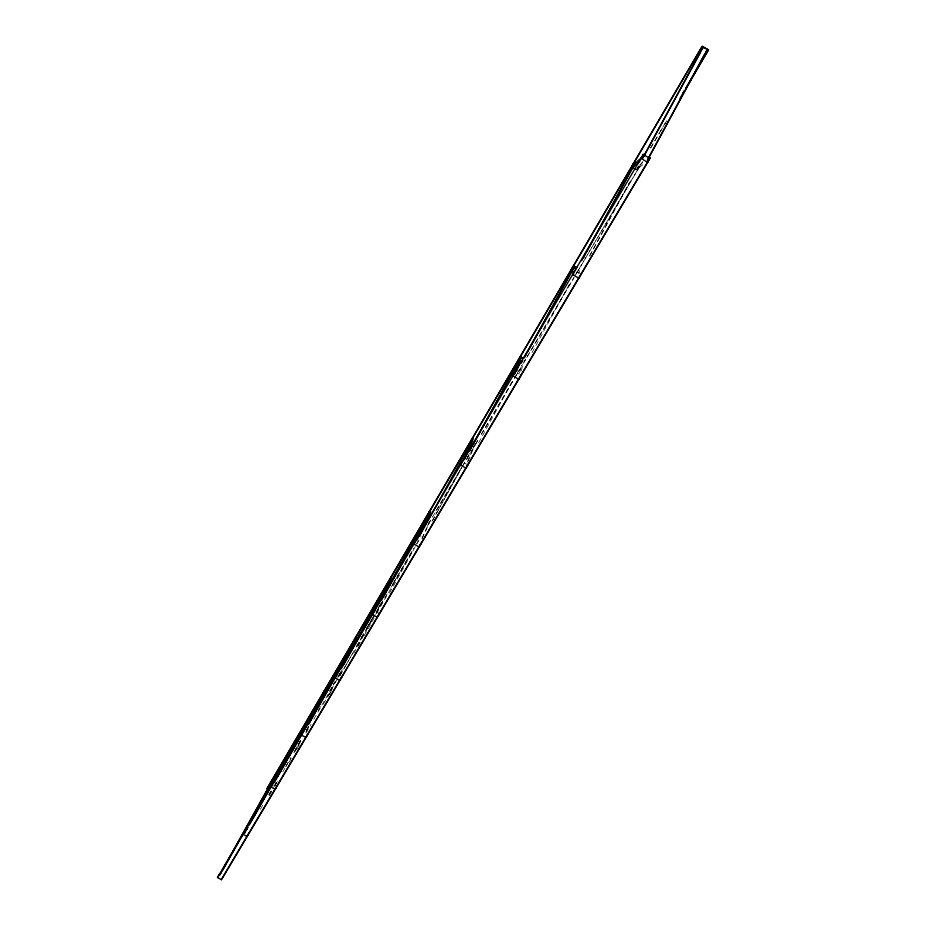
<?xml version="1.0" encoding="UTF-8"?>
<svg xmlns="http://www.w3.org/2000/svg" width="926" height="926" viewBox="0 0 926 926"><rect width="100%" height="100%" fill="white"/><g stroke="black" fill="none" stroke-linecap="round" stroke-linejoin="round"><path stroke-width="0.69" stroke-dasharray="4.63 3.47" d="M521.188 370.817L523.398 363.108M519.451 373.224L521.766 365.319M468.255 461.16L475.096 444.191M467.317 462.039L473.765 446.135M421.978 538.249L426.712 527.785M427.303 526.477L429.085 522.553M422.082 538.886L429.085 523.34M589.538 256.213L631.555 178.938M636.382 170.071L638.442 166.275M637.505 170.291L639.6 166.425M576.967 272.695L642.528 161.471M589.816 255.426L629.078 183.232M525.447 359.577L524.07 362.101L574.039 277.661M532.033 352.575L570.069 282.962M431.991 521.419L437.558 511.291M438.253 510.029L461.217 468.255M432.523 520.609L461.761 467.41M467.341 457.282L469.424 453.485M475.582 444.225L477.619 440.498L473.255 447.883M478.626 442.778L513.154 379.787M353.755 653.362L375.285 614.378M375.979 613.116L383.619 599.272M395.969 578.657L394.65 581.042L413.714 548.886M389.487 593.207L416.179 544.905M416.874 543.655L418.251 541.143M288.981 762.492L291.783 757.433M294.584 752.387L301.008 740.881M305.777 732.177L309.411 725.718M323.348 704.211L342.18 670.169M269.153 794.971L273.32 787.482M276.087 782.482L274.003 786.232L276.156 782.447M260.322 809.417L263.169 804.393M268.586 794.913L270.728 791.14M274.582 786.278L278.147 780.005M285.984 766.184L290.972 757.399M293.82 752.375L300.232 741.078M269.304 795.654L272.163 790.63M275.01 785.595L277.869 780.572M282.858 771.763L285 767.99M285.717 766.74L287.859 762.966M294.989 750.384L300.695 740.325M306.402 730.267L308.543 726.493M296.818 749.261L300.117 743.543M306.043 733.01L311.009 724.259M313.845 719.259L334.923 682.196L328.394 693.227M337.759 677.184L342.018 669.672M328.29 696.178L332.55 688.678M339.645 676.165L345.317 666.164M346.023 664.914L353.836 651.163M356.672 646.151L363.061 634.9M366.603 628.65L372.287 618.637M378.665 607.387L380.088 604.886M329.494 694.153L332.33 689.141M340.155 675.367L360.77 639.033M361.476 637.783L365.029 631.52M367.877 626.508L373.56 616.485M378.537 607.722L381.373 602.71M358.003 646.429L360.145 642.656M364.068 635.838L374 618.337M376.558 613.741L407.232 559.674M409.466 555.832L413.725 548.331M638.674 165.812L636.417 169.759L644.288 163.52M333.198 684.881L335.374 681.189M339.02 675.031L341.925 670.1M366.696 628.198L373.282 617.052M376.211 612.098L383.526 599.712M392.311 584.85L395.24 579.896M396.698 577.419L412.776 550.218M428.125 524.255L432.511 516.835M436.158 510.666L461.623 467.584M462.34 466.345L470.35 452.814M481.3 434.282L513.675 379.498M514.405 378.259L516.615 374.521M517.356 373.271L522.507 364.566M523.236 363.316L573.923 277.557M578.333 270.103L574.652 276.318L642.632 161.61M650.596 147.824L666.708 120.554M298.427 743.914L300.614 740.21M306.471 730.313L308.659 726.597M318.162 710.52L321.09 705.577M337.84 677.242L342.192 669.868M361.094 637.887L373.525 616.866M376.454 611.912L388.144 592.131M391.073 587.177L394.001 582.234M416.631 543.944L421.006 536.536M428.31 524.185L431.238 519.243M432.697 516.766L461.773 467.584M462.491 466.357L478.522 439.248M481.462 434.271L513.814 379.533M514.555 378.294L522.634 364.613M650.689 147.975L659.486 133.101M660.215 131.862L663.884 125.658M664.613 124.42L666.813 120.704M639.716 164.955L642.841 162.386M375.863 611.264L378.306 612.642M517.217 373.039L519.127 374.127M464.482 463.035L466.878 464.389M577.118 271.642L580.185 273.378M576.829 272.209L578.877 273.367M578.634 269.64L579.664 272.14"/><path stroke-width="1.39" d="M516.662 371.233L521.083 357.309L519.127 360.746L514.914 373.734M464.702 459.146L473.441 438.438M463.81 460.048L471.612 441.656M416.862 540.286L428.97 514.266M419.328 535.703L430.694 511.245M272.487 785.804L272.788 785.202M244.881 832.509L244.545 833.157L246.686 829.383M648.837 157.443L704.663 54.183M647.471 160.071L707.395 49.46L703.274 47.11L701.908 49.425M221.372 879.7L650.133 157.952L221.372 879.7L217.517 877.535L219.462 874.028M702.232 46.3L267.116 788.489L702.232 46.3L708.483 49.877L685.865 88.468M643.095 157.57L703.274 47.11M581.239 273.888L578.889 278.217L572.673 274.686L575.046 270.369M521.141 375.018L518.815 379.278L513.004 375.979L515.342 371.72M644.473 154.955L700.554 51.833M468.267 463.995L465.975 468.174L460.511 465.072L462.815 460.905M633.743 163.092L631.636 166.946L635.456 169.215M581.644 260.715L634.588 164.076L586.181 252.648M583.415 257.706L584.804 255.171M421.376 542.891L419.131 546.977L413.98 544.06L416.237 539.985M571.458 269.559L573.564 265.727L576.921 267.707M521.326 363.085L522.715 360.55M524.104 358.026L574.247 266.838L527.739 351.591M524.973 356.649L526.362 354.114M470.663 441.436L472.711 437.72M341.925 676.605L339.773 680.494L335.143 677.878L337.295 673.989M419.571 535.969L472.457 440.244M379.521 613.336L377.322 617.318L372.449 614.563L374.648 610.581M469.528 450.835L520.806 357.841L472.295 445.985M469.517 451.02L470.906 448.497M249.036 832.902L247.045 836.502L243.017 834.233L245.02 830.645M391.536 576.157L389.557 579.722L391.779 580.972M341.682 668.005L343.071 665.493M343.477 664.66L391.119 578.75M277.14 785.618L275.091 789.311L270.89 786.938L272.939 783.246M428.032 514.127L430.046 510.481M381.454 600.187L429.27 513.71M383.248 597.062L430.393 511.8M307.964 733.751L305.869 737.547L301.459 735.059L303.554 731.262M219.508 875.475L220.897 872.975M222.298 870.463L269.026 786.602L222.286 870.567M293.82 742.965L295.672 739.631M246.42 829.708L247.809 827.219M249.198 824.719L295.105 742.258M322.896 693.4L324.795 689.986M277.835 776.092L324.25 692.625M354.67 639.206L356.614 635.711M308.404 724.271L355.202 639.912M309.296 722.755L356.128 638.338M220.4 873.982L226.453 863.252M226.824 862.662L294.572 743.173M246.304 829.997L247.728 827.485M249.152 824.973L250.576 822.462M252.705 818.688L323.926 693.111M250.969 821.837L323.718 693.551M274.2 782.702L275.624 780.201M277.742 776.451L279.166 773.951M280.578 771.451L354.322 641.44M276.041 779.542L278.17 775.78M279.583 773.279L281.006 770.779M282.43 768.267L287.396 759.505M288.819 757.005L355.572 639.299M308.358 724.56L309.782 722.06M310.233 721.331L316.16 710.798M316.634 710.057L391.362 578.229M343.534 664.833L344.97 662.31M345.41 661.615L429.803 512.842M642.794 158.114L644.716 154.746M647.818 159.492L649.103 157.246M217.517 877.535L643.489 154.167L641.116 158.531L647.772 162.328M706.029 51.775L707.395 49.46M682.832 93.271L684.302 90.794M685.761 88.306L708.483 49.877M680.008 98.388L684.407 90.945M641.753 157.408L634.819 163.613L632.574 167.571L640.028 161.089M523.375 358.408L520.262 356.637L518.178 360.411L520.25 361.591M644.461 155.267L648.837 157.756M575.706 269.883L574.502 266.341L572.407 270.01L573.738 275.196"/></g></svg>
